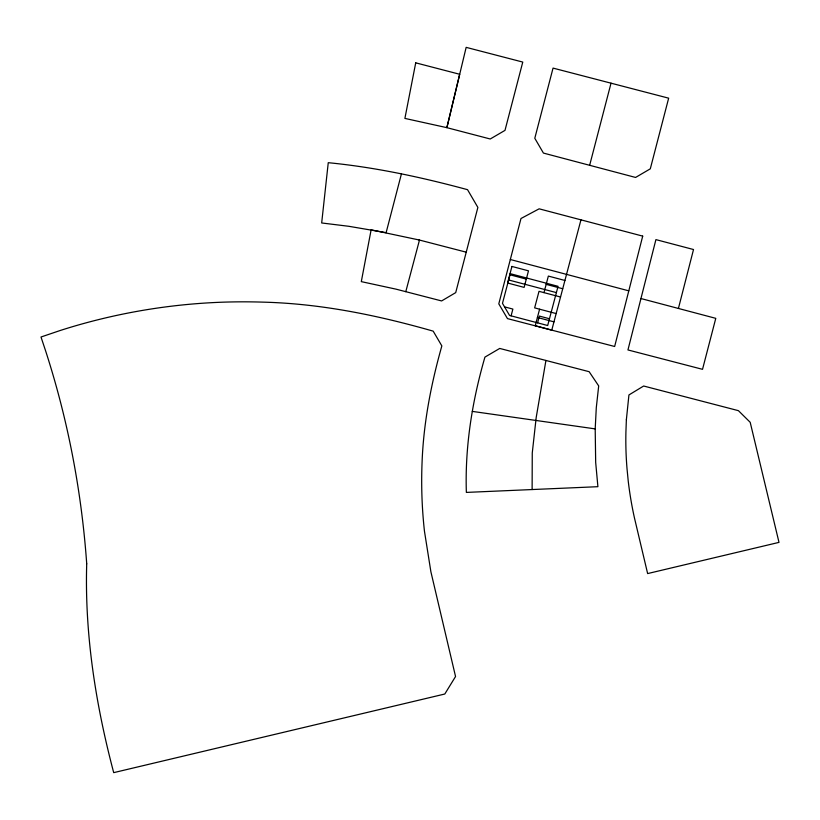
<?xml version="1.0" encoding="UTF-8"?>
<svg xmlns="http://www.w3.org/2000/svg" width="820" height="820" viewBox="0 0 820 820"><rect width="100%" height="100%" fill="white"/><g stroke="black" fill="none" stroke-linecap="round" stroke-linejoin="round"><path stroke-width="1.23" d="M595.197 428.891L595.679 462.418L597.903 486.69L466.365 492.41C464.848 446.644 472.228 400.99 484.928 357.11L499.728 348.438L589.139 371.696L598.692 385.912L596.294 407.683L595.197 428.891L472.258 411.384M545.925 360.462L536.198 417.482L532.262 452.958L532.118 489.54M640.953 298.541L627.946 349.945L702.525 369.328L715.778 318.344L640.953 298.541L655.918 239.614L693.515 249.526L678.417 308.453M401.441 173.861L386.128 232.654L348.766 226.289L321.676 222.968L328.256 162.688C375.416 167.28 421.849 177.315 467.533 189.676L477.875 207.419L455.715 292.617L441.611 300.94L396.06 289.163L361.302 281.629L371.132 229.815L419.481 240.055L405.787 291.664M589.652 165.291L611.023 83.179L668.659 98.174L650.301 168.828L635.582 177.448L543.424 153.073L534.794 138.273L553.049 68.101L611.023 83.179M511.096 315.843L512.879 309.079L504.536 306.864M539.601 309.191L535.224 325.745L551.778 330.122L580.96 219.852M543.978 292.637L548.354 276.084L564.908 280.46M537.582 322.844L539.365 316.079L549.472 318.755M418.805 239.881L466.231 252.181M510.337 259.51L628.797 290.844M509.753 274.731L526.307 279.107M546.171 284.366L562.725 288.742M508.646 279.979L556.39 292.607M560.531 297.014L539.017 291.325L534.64 307.879L556.155 313.568M537.407 317.473L553.961 321.85M86.715 563.811C84.593 634.352 95.725 704.605 113.703 772.645L444.799 694.017L455.551 676.52L430.889 571.765L424.452 531.175A455.571 455.571 0 0 1 422.054 462.828C423.468 423.171 431.084 384.026 441.847 345.907L433.185 331.147C377.764 315.29 320.805 303.584 263.015 302.139A615.348 615.348 0 0 0 221.953 302.211C177.458 303.83 133.158 310.411 90.108 321.768A575.138 575.138 0 0 0 60.516 330.398L41 337.01L45.592 350.806A889.997 889.997 0 0 1 63.365 413.577C75.379 462.88 83.117 513.197 86.715 563.811M626.367 419.748L625.916 432.068A341.048 341.048 0 0 0 627.054 469.019L628.253 481.278A365.156 365.156 0 0 0 634.413 517.758L647.636 573.58L779 542.379L750.197 422.31L738.42 410.666L643.659 386.015L628.93 394.953L626.367 419.748M415.719 62.832L404.895 118.408L446.88 127.664L490.237 138.99L504.997 130.37L522.77 62.074L466.16 47.355L446.88 127.664L459.692 74.271L415.719 62.832M642.706 236.119L614.651 346.491L507.467 318.611L498.796 303.851L520.987 218.509L539.14 208.823L642.706 236.119M511.936 266.449L507.559 283.002L524.113 287.389L528.49 270.836L511.936 266.449M510.306 273.695L502.476 303.349L509.568 315.444L547.678 325.519L558.051 286.323L510.306 273.695"/></g></svg>
